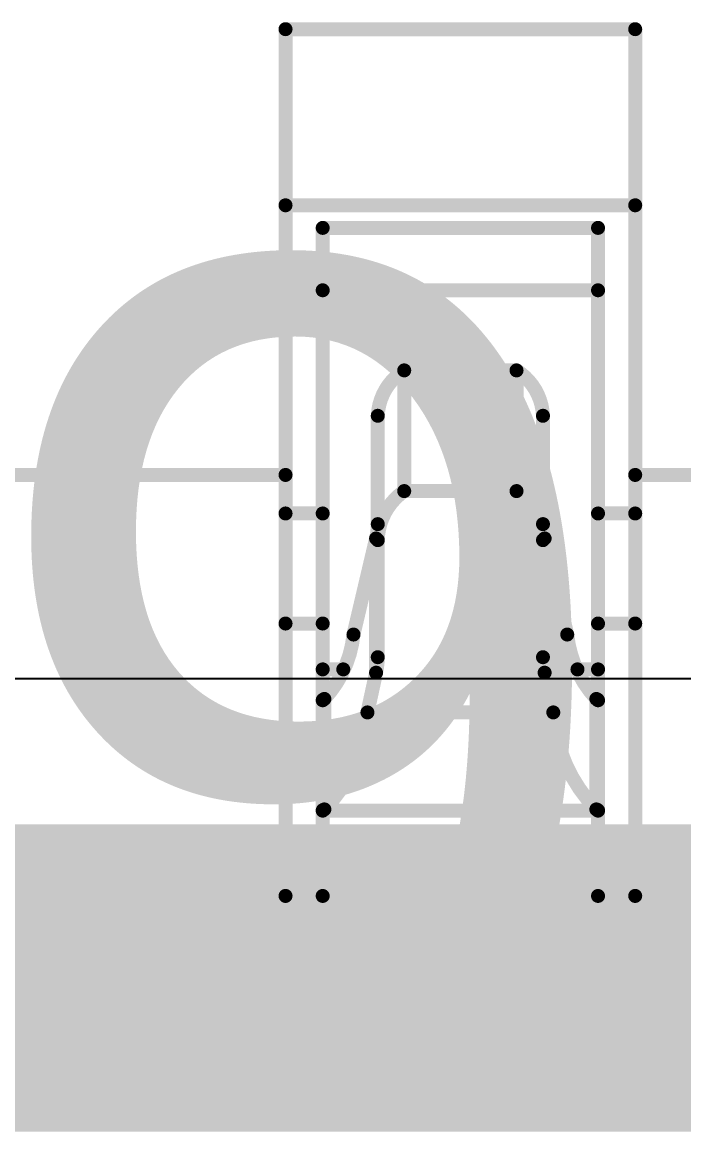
# Model space of a CAD drawing. Header units: inches. Extents: x -11 to 5433, y -4 to 5447.
# Drawn here: x 7.547 to 8.148, y 30.073 to 31.081 of the extents above; entities that cross this region are included whole.
import ezdxf

# ---------------------------------------------------------------- set-up
doc = ezdxf.new("R2010")
doc.units = ezdxf.units.IN
for name, color, linetype in [('Bottom Layer', 5, 'Continuous'), ('Mechanical 4', 56, 'Continuous'), ('Top Layer', 1, 'Continuous'), ('Top Overlay', 2, 'Continuous')]:
    doc.layers.add(name, color=color, linetype=linetype)
doc.styles.add('Arial', font='', dxfattribs={"height": 0.2})
doc.styles.get('Arial').set_extended_font_data('Arial')

# ---------------------------------------------------------------- blocks, each defined once
blk = doc.blocks.new('QTH_030_01_L_D_A_K_TR_157')
at = {"layer": 'Top Overlay', "style": 'Arial'}
blk.add_text('60', height=0.7619999999999999, dxfattribs=at).set_placement((7.21018624, -2.0066))

msp = doc.modelspace()

# ---------------------------------------------------------------- linework, layer by layer
at = {"layer": 'Bottom Layer'}
msp.add_line((9.15180796, 30.48476758), (5.61242464, 30.48476758), dxfattribs=at)
for points in [[(6.0607321, 30.2128428, 0.2794, 0.2794, 0), (7.989765579999999, 30.2128428, 0.2794, 0.2794, 0)], [(7.989765579999999, 30.2128428, 0.2794, 0.2794, 0), (14.47733452, 30.2128428, 0.2794, 0.2794, 0)]]:
    msp.add_lwpolyline(points, format="xyseb", dxfattribs=at)
msp.add_lwpolyline([(7.919915580000001, 30.2128428, 0.1397, 0.1397, 1), (8.059615580000001, 30.2128428, 0.1397, 0.1397, 1)], format="xyseb", close=True, dxfattribs=at)
msp.add_lwpolyline([(7.919915580000001, 30.2128428, 0.1397, 0.1397, 1), (8.059615580000001, 30.2128428, 0.1397, 0.1397, 1)], format="xyseb", close=True, dxfattribs=at)
at = {"layer": 'Mechanical 4'}
for points in [[(7.7861541, 31.07494674, 0.0127, 0.0127, 0), (8.103654099999998, 31.07494674, 0.0127, 0.0127, 0)], [(7.7861541, 30.28744514, 0.0127, 0.0127, 0), (7.7861541, 31.07494674, 0.0127, 0.0127, 0)], [(8.103654099999998, 30.66994628, 0.0127, 0.0127, 0), (8.103654099999998, 31.07494674, 0.0127, 0.0127, 0)], [(7.7861541, 30.91494452, 0.0127, 0.0127, 0), (8.103654099999998, 30.91494452, 0.0127, 0.0127, 0)], [(7.819905619999999, 30.89440862, 0.0127, 0.0127, 0), (8.06990512, 30.89440862, 0.0127, 0.0127, 0)], [(7.819905619999999, 30.28744514, 0.0127, 0.0127, 0), (7.819905619999999, 30.89440862, 0.0127, 0.0127, 0)], [(8.06990512, 30.28744514, 0.0127, 0.0127, 0), (8.06990512, 30.89440862, 0.0127, 0.0127, 0)], [(7.819905619999999, 30.83773868, 0.0127, 0.0127, 0), (8.06990512, 30.83773868, 0.0127, 0.0127, 0)], [(7.869905520000001, 30.72369522, 0.0127, 0.0127, -0.2473774344944057), (7.893913599999999, 30.76494482, 0.0127, 0.0127, 0)], [(7.89391614, 30.76494482, 0.0127, 0.0127, 0), (7.9958946, 30.76494482, 0.0127, 0.0127, 0)], [(7.89391614, 30.65528286, 0.0127, 0.0127, 0), (7.89391614, 30.76494482, 0.0127, 0.0127, 0)], [(7.9958946, 30.65528286, 0.0127, 0.0127, 0), (7.9958946, 30.76494482, 0.0127, 0.0127, 0)], [(7.995897139999999, 30.76494482, 0.0127, 0.0127, -0.2473774344944055), (8.019905219999998, 30.72369522, 0.0127, 0.0127, 0)], [(7.869905520000001, 30.50434844, 0.0127, 0.0127, 0), (7.869905520000001, 30.72369522, 0.0127, 0.0127, 0)], [(8.019905219999998, 30.50434844, 0.0127, 0.0127, 0), (8.019905219999998, 30.72369522, 0.0127, 0.0127, 0)], [(7.4686541, 30.66994628, 0.0127, 0.0127, 0), (7.7861541, 30.66994628, 0.0127, 0.0127, 0)], [(8.103654099999998, 30.66994628, 0.0127, 0.0127, 0), (8.421154099999999, 30.66994628, 0.0127, 0.0127, 0)], [(8.103654099999998, 30.28744514, 0.0127, 0.0127, 0), (8.103654099999998, 30.66994628, 0.0127, 0.0127, 0)], [(7.869905520000001, 30.61071348, 0.0127, 0.0127, -0.2374800627721871), (7.893913599999999, 30.6552854, 0.0127, 0.0127, 0)], [(7.89391614, 30.65528286, 0.0127, 0.0127, 0), (7.9958946, 30.65528286, 0.0127, 0.0127, 0)], [(7.995897139999999, 30.6552854, 0.0127, 0.0127, -0.2374800627721868), (8.019905219999998, 30.61071348, 0.0127, 0.0127, 0)], [(7.7861541, 30.63494508, 0.0127, 0.0127, 0), (7.819905619999999, 30.63494508, 0.0127, 0.0127, 0)], [(8.06990512, 30.63494508, 0.0127, 0.0127, 0), (8.103654099999998, 30.63494508, 0.0127, 0.0127, 0)], [(7.869905520000001, 30.62525752, 0.0127, 0.0127, -0.05786385222271111), (7.8683866, 30.61223494, 0.0127, 0.0127, 0)], [(8.021424139999999, 30.61223494, 0.0127, 0.0127, -0.05786385222358634), (8.019905219999998, 30.62525752, 0.0127, 0.0127, 0)], [(7.8478634, 30.5249453, 0.0127, 0.0127, 0), (7.8683866, 30.61223494, 0.0127, 0.0127, 0)], [(7.8683866, 30.49027684, 0.0127, 0.0127, 0), (7.8683866, 30.61223494, 0.0127, 0.0127, 0)], [(8.021424139999999, 30.61223494, 0.0127, 0.0127, 0), (8.0419448, 30.5249453, 0.0127, 0.0127, 0)], [(8.021424139999999, 30.49027684, 0.0127, 0.0127, 0), (8.021424139999999, 30.61223494, 0.0127, 0.0127, 0)], [(7.7861541, 30.53494528, 0.0127, 0.0127, 0), (7.819905619999999, 30.53494528, 0.0127, 0.0127, 0)], [(8.06990512, 30.53494528, 0.0127, 0.0127, 0), (8.103654099999998, 30.53494528, 0.0127, 0.0127, 0)], [(7.847865939999999, 30.52494784, 0.0127, 0.0127, -0.162590632754761), (7.821424539999999, 30.46645418, 0.0127, 0.0127, 0)], [(8.0683862, 30.46645418, 0.0127, 0.0127, -0.1625906327552086), (8.0419448, 30.52494784, 0.0127, 0.0127, 0)], [(7.869905520000001, 30.50434844, 0.0127, 0.0127, -0.05365793627952005), (7.8683866, 30.49027684, 0.0127, 0.0127, 0)], [(8.021424139999999, 30.49027684, 0.0127, 0.0127, -0.05365793627908281), (8.019905219999998, 30.50434844, 0.0127, 0.0127, 0)], [(7.819905619999999, 30.49328166, 0.0127, 0.0127, 0), (7.838567, 30.49328166, 0.0127, 0.0127, 0)], [(8.051243739999999, 30.49328166, 0.0127, 0.0127, 0), (8.06990512, 30.49328166, 0.0127, 0.0127, 0)], [(7.86053292, 30.45417836, 0.0127, 0.0127, 0), (7.8683866, 30.49027684, 0.0127, 0.0127, 0)], [(8.021424139999999, 30.49027684, 0.0127, 0.0127, 0), (8.029277819999999, 30.45417836, 0.0127, 0.0127, 0)], [(7.819905619999999, 30.46521466, 0.0127, 0.0127, -0.0110217605380216), (7.81994118, 30.46530102, 0.0127, 0.0127, 0)], [(7.81994118, 30.46530102, 0.0127, 0.0127, -0.02840440640309222), (7.8199869, 30.46538992, 0.0127, 0.0127, 0)], [(7.8199869, 30.46538992, 0.0127, 0.0127, -0.03504147032524765), (7.820052939999999, 30.46548644, 0.0127, 0.0127, 0)], [(7.820052939999999, 30.46548644, 0.0127, 0.0127, -0.03231858325849808), (7.820151999999999, 30.46559312, 0.0127, 0.0127, 0)], [(7.820151999999999, 30.46559312, 0.0127, 0.0127, -0.02446223684737356), (7.820289159999999, 30.4657125, 0.0127, 0.0127, 0)], [(7.820291699999999, 30.46570996, 0.0127, 0.0127, -0.01372918962845271), (7.8204695, 30.46584458, 0.0127, 0.0127, 0)], [(7.8204695, 30.46584458, 0.0127, 0.0127, -0.008119992652299186), (7.820680319999999, 30.46598682, 0.0127, 0.0127, 0)], [(7.82067778, 30.46598936, 0.0127, 0.0127, -0.004820635627608511), (7.820914, 30.46613922, 0.0127, 0.0127, 0)], [(7.820914, 30.46613922, 0.0127, 0.0127, 0), (7.821424539999999, 30.46645418, 0.0127, 0.0127, 0)], [(7.821424539999999, 30.36607592, 0.0127, 0.0127, 0), (7.821424539999999, 30.46645418, 0.0127, 0.0127, 0)], [(8.0683862, 30.46645418, 0.0127, 0.0127, 0), (8.0686529, 30.46629416, 0.0127, 0.0127, 0)], [(8.0683862, 30.36607592, 0.0127, 0.0127, 0), (8.0683862, 30.46645418, 0.0127, 0.0127, 0)], [(8.0686529, 30.46629416, 0.0127, 0.0127, 0), (8.06891198, 30.46613414, 0.0127, 0.0127, 0)], [(8.068909439999999, 30.4661316, 0.0127, 0.0127, -0.006054857852146734), (8.069148199999999, 30.46598174, 0.0127, 0.0127, 0)], [(8.06915074, 30.46598428, 0.0127, 0.0127, -0.01073696924166831), (8.06935648, 30.46584204, 0.0127, 0.0127, 0)], [(8.06935648, 30.4658395, 0.0127, 0.0127, -0.01856237097802178), (8.06952158, 30.4657125, 0.0127, 0.0127, 0)], [(8.06952158, 30.46571504, 0.0127, 0.0127, -0.02338621048828613), (8.06964604, 30.4655982, 0.0127, 0.0127, 0)], [(8.06964604, 30.46559565999999, 0.0127, 0.0127, -0.05432145116445786), (8.06980606, 30.465395, 0.0127, 0.0127, 0)], [(8.0698086, 30.46539754, 0.0127, 0.0127, -0.02859688054566498), (8.06990766, 30.46521466, 0.0127, 0.0127, 0)], [(7.86053292, 30.4541809, 0.0127, 0.0127, -0.1798939642534223), (7.821424539999999, 30.36607592, 0.0127, 0.0127, 0)], [(7.86053292, 30.45417836, 0.0127, 0.0127, 0), (8.029277819999999, 30.45417836, 0.0127, 0.0127, 0)], [(8.0683862, 30.36607592, 0.0127, 0.0127, -0.1798939642534224), (8.029277819999999, 30.4541809, 0.0127, 0.0127, 0)], [(7.819905619999999, 30.36514628, 0.0127, 0.0127, -0.01323430968161033), (7.81994118, 30.36521231999999, 0.0127, 0.0127, 0)], [(7.819905619999999, 30.36494562, 0.0127, 0.0127, 0), (8.06990512, 30.36494562, 0.0127, 0.0127, 0)], [(7.81994118, 30.36521231999999, 0.0127, 0.0127, -0.03268862836358623), (7.8199869, 30.36528089999999, 0.0127, 0.0127, 0)], [(7.8199869, 30.36527582, 0.0127, 0.0127, -0.03744583024704112), (7.820052939999999, 30.36534948, 0.0127, 0.0127, 0)], [(7.820052939999999, 30.36534948, 0.0127, 0.0127, -0.03188120463801445), (7.820151999999999, 30.36542822, 0.0127, 0.0127, 0)], [(7.820149459999999, 30.36543076, 0.0127, 0.0127, -0.02261994762455612), (7.820289159999999, 30.3655222, 0.0127, 0.0127, 0)], [(7.820289159999999, 30.36551966, 0.0127, 0.0127, -0.01220889244436523), (7.82046696, 30.36561872, 0.0127, 0.0127, 0)], [(7.82046696, 30.36561872, 0.0127, 0.0127, -0.007070305420522295), (7.82067778, 30.3657254, 0.0127, 0.0127, 0)], [(7.82067778, 30.3657254, 0.0127, 0.0127, 0), (7.820914, 30.3658397, 0.0127, 0.0127, 0)], [(7.820914, 30.3658397, 0.0127, 0.0127, 0), (7.821424539999999, 30.36607592, 0.0127, 0.0127, 0)], [(8.0683862, 30.36607592, 0.0127, 0.0127, 0), (8.0686529, 30.365954, 0.0127, 0.0127, 0)], [(8.0686529, 30.365954, 0.0127, 0.0127, 0), (8.06891198, 30.36583716, 0.0127, 0.0127, 0)], [(8.06891198, 30.36583716, 0.0127, 0.0127, -0.005205334055402047), (8.06915074, 30.3657254, 0.0127, 0.0127, 0)], [(8.069148199999999, 30.36572286, 0.0127, 0.0127, -0.009375622385215021), (8.06935394, 30.36561618, 0.0127, 0.0127, 0)], [(8.06935394, 30.36561618, 0.0127, 0.0127, -0.01668702488584913), (8.06952158, 30.36551966, 0.0127, 0.0127, 0)], [(8.06952158, 30.36551966, 0.0127, 0.0127, -0.02199391702332745), (8.06964604, 30.3654333, 0.0127, 0.0127, 0)], [(8.0696435, 30.3654333, 0.0127, 0.0127, -0.02675089181169871), (8.069737479999999, 30.36535456, 0.0127, 0.0127, 0)], [(8.06974002, 30.36535456, 0.0127, 0.0127, -0.0282876380632283), (8.0698086, 30.36528344, 0.0127, 0.0127, 0)], [(8.0698086, 30.36528344, 0.0127, 0.0127, -0.03260546141066192), (8.06990512, 30.36514628, 0.0127, 0.0127, 0)], [(7.7861541, 30.28744514, 0.0127, 0.0127, 0), (8.103654099999998, 30.28744514, 0.0127, 0.0127, 0)]]:
    msp.add_lwpolyline(points, format="xyseb", dxfattribs=at)
for points in [[(7.782979099999999, 31.07494674, 0.00635, 0.00635, 1), (7.7893291, 31.07494674, 0.00635, 0.00635, 1)], [(7.782979099999999, 31.07494674, 0.00635, 0.00635, 1), (7.7893291, 31.07494674, 0.00635, 0.00635, 1)], [(8.1004791, 31.07494674, 0.00635, 0.00635, 1), (8.1068291, 31.07494674, 0.00635, 0.00635, 1)], [(8.1004791, 31.07494674, 0.00635, 0.00635, 1), (8.1068291, 31.07494674, 0.00635, 0.00635, 1)], [(7.782979099999999, 30.91494452, 0.00635, 0.00635, 1), (7.7893291, 30.91494452, 0.00635, 0.00635, 1)], [(8.1004791, 30.91494452, 0.00635, 0.00635, 1), (8.1068291, 30.91494452, 0.00635, 0.00635, 1)], [(7.81673062, 30.89440862, 0.00635, 0.00635, 1), (7.82308062, 30.89440862, 0.00635, 0.00635, 1)], [(7.81673062, 30.89440862, 0.00635, 0.00635, 1), (7.82308062, 30.89440862, 0.00635, 0.00635, 1)], [(8.066730119999999, 30.89440862, 0.00635, 0.00635, 1), (8.07308012, 30.89440862, 0.00635, 0.00635, 1)], [(8.066730119999999, 30.89440862, 0.00635, 0.00635, 1), (8.07308012, 30.89440862, 0.00635, 0.00635, 1)], [(7.81673062, 30.83773868, 0.00635, 0.00635, 1), (7.82308062, 30.83773868, 0.00635, 0.00635, 1)], [(8.066730119999999, 30.83773868, 0.00635, 0.00635, 1), (8.07308012, 30.83773868, 0.00635, 0.00635, 1)], [(7.8907386, 30.76494482, 0.00635, 0.00635, 1), (7.897088599999999, 30.76494482, 0.00635, 0.00635, 1)], [(7.89074114, 30.76494482, 0.00635, 0.00635, 1), (7.89709114, 30.76494482, 0.00635, 0.00635, 1)], [(7.89074114, 30.76494482, 0.00635, 0.00635, 1), (7.89709114, 30.76494482, 0.00635, 0.00635, 1)], [(7.9927196, 30.76494482, 0.00635, 0.00635, 1), (7.999069599999999, 30.76494482, 0.00635, 0.00635, 1)], [(7.9927196, 30.76494482, 0.00635, 0.00635, 1), (7.999069599999999, 30.76494482, 0.00635, 0.00635, 1)], [(7.99272214, 30.76494482, 0.00635, 0.00635, 1), (7.999072139999999, 30.76494482, 0.00635, 0.00635, 1)], [(7.866730519999999, 30.72369522, 0.00635, 0.00635, 1), (7.87308052, 30.72369522, 0.00635, 0.00635, 1)], [(7.866730519999999, 30.72369522, 0.00635, 0.00635, 1), (7.87308052, 30.72369522, 0.00635, 0.00635, 1)], [(8.01673022, 30.72369522, 0.00635, 0.00635, 1), (8.02308022, 30.72369522, 0.00635, 0.00635, 1)], [(8.01673022, 30.72369522, 0.00635, 0.00635, 1), (8.02308022, 30.72369522, 0.00635, 0.00635, 1)], [(7.782979099999999, 30.66994628, 0.00635, 0.00635, 1), (7.7893291, 30.66994628, 0.00635, 0.00635, 1)], [(8.1004791, 30.66994628, 0.00635, 0.00635, 1), (8.1068291, 30.66994628, 0.00635, 0.00635, 1)], [(8.1004791, 30.66994628, 0.00635, 0.00635, 1), (8.1068291, 30.66994628, 0.00635, 0.00635, 1)], [(8.1004791, 30.66994628, 0.00635, 0.00635, 1), (8.1068291, 30.66994628, 0.00635, 0.00635, 1)], [(7.8907386, 30.6552854, 0.00635, 0.00635, 1), (7.897088599999999, 30.6552854, 0.00635, 0.00635, 1)], [(7.89074114, 30.65528286, 0.00635, 0.00635, 1), (7.89709114, 30.65528286, 0.00635, 0.00635, 1)], [(7.89074114, 30.65528286, 0.00635, 0.00635, 1), (7.89709114, 30.65528286, 0.00635, 0.00635, 1)], [(7.9927196, 30.65528286, 0.00635, 0.00635, 1), (7.999069599999999, 30.65528286, 0.00635, 0.00635, 1)], [(7.9927196, 30.65528286, 0.00635, 0.00635, 1), (7.999069599999999, 30.65528286, 0.00635, 0.00635, 1)], [(7.99272214, 30.6552854, 0.00635, 0.00635, 1), (7.999072139999999, 30.6552854, 0.00635, 0.00635, 1)], [(7.782979099999999, 30.63494508, 0.00635, 0.00635, 1), (7.7893291, 30.63494508, 0.00635, 0.00635, 1)], [(7.81673062, 30.63494508, 0.00635, 0.00635, 1), (7.82308062, 30.63494508, 0.00635, 0.00635, 1)], [(8.066730119999999, 30.63494508, 0.00635, 0.00635, 1), (8.07308012, 30.63494508, 0.00635, 0.00635, 1)], [(8.1004791, 30.63494508, 0.00635, 0.00635, 1), (8.1068291, 30.63494508, 0.00635, 0.00635, 1)], [(7.866730519999999, 30.62525752, 0.00635, 0.00635, 1), (7.87308052, 30.62525752, 0.00635, 0.00635, 1)], [(8.01673022, 30.62525752, 0.00635, 0.00635, 1), (8.02308022, 30.62525752, 0.00635, 0.00635, 1)], [(7.865211599999999, 30.61223494, 0.00635, 0.00635, 1), (7.8715616, 30.61223494, 0.00635, 0.00635, 1)], [(7.865211599999999, 30.61223494, 0.00635, 0.00635, 1), (7.8715616, 30.61223494, 0.00635, 0.00635, 1)], [(7.865211599999999, 30.61223494, 0.00635, 0.00635, 1), (7.8715616, 30.61223494, 0.00635, 0.00635, 1)], [(8.01824914, 30.61223494, 0.00635, 0.00635, 1), (8.02459914, 30.61223494, 0.00635, 0.00635, 1)], [(8.01824914, 30.61223494, 0.00635, 0.00635, 1), (8.02459914, 30.61223494, 0.00635, 0.00635, 1)], [(8.01824914, 30.61223494, 0.00635, 0.00635, 1), (8.02459914, 30.61223494, 0.00635, 0.00635, 1)], [(7.866730519999999, 30.61071348, 0.00635, 0.00635, 1), (7.87308052, 30.61071348, 0.00635, 0.00635, 1)], [(8.01673022, 30.61071348, 0.00635, 0.00635, 1), (8.02308022, 30.61071348, 0.00635, 0.00635, 1)], [(7.782979099999999, 30.53494528, 0.00635, 0.00635, 1), (7.7893291, 30.53494528, 0.00635, 0.00635, 1)], [(7.81673062, 30.53494528, 0.00635, 0.00635, 1), (7.82308062, 30.53494528, 0.00635, 0.00635, 1)], [(8.066730119999999, 30.53494528, 0.00635, 0.00635, 1), (8.07308012, 30.53494528, 0.00635, 0.00635, 1)], [(8.1004791, 30.53494528, 0.00635, 0.00635, 1), (8.1068291, 30.53494528, 0.00635, 0.00635, 1)], [(7.8446884, 30.5249453, 0.00635, 0.00635, 1), (7.851038399999999, 30.5249453, 0.00635, 0.00635, 1)], [(7.84469094, 30.52494784, 0.00635, 0.00635, 1), (7.851040939999999, 30.52494784, 0.00635, 0.00635, 1)], [(8.0387698, 30.52494784, 0.00635, 0.00635, 1), (8.0451198, 30.52494784, 0.00635, 0.00635, 1)], [(8.0387698, 30.5249453, 0.00635, 0.00635, 1), (8.0451198, 30.5249453, 0.00635, 0.00635, 1)], [(7.866730519999999, 30.50434844, 0.00635, 0.00635, 1), (7.87308052, 30.50434844, 0.00635, 0.00635, 1)], [(7.866730519999999, 30.50434844, 0.00635, 0.00635, 1), (7.87308052, 30.50434844, 0.00635, 0.00635, 1)], [(8.01673022, 30.50434844, 0.00635, 0.00635, 1), (8.02308022, 30.50434844, 0.00635, 0.00635, 1)], [(8.01673022, 30.50434844, 0.00635, 0.00635, 1), (8.02308022, 30.50434844, 0.00635, 0.00635, 1)], [(7.81673062, 30.49328166, 0.00635, 0.00635, 1), (7.82308062, 30.49328166, 0.00635, 0.00635, 1)], [(7.835391999999999, 30.49328166, 0.00635, 0.00635, 1), (7.841742, 30.49328166, 0.00635, 0.00635, 1)], [(8.04806874, 30.49328166, 0.00635, 0.00635, 1), (8.054418740000001, 30.49328166, 0.00635, 0.00635, 1)], [(8.066730119999999, 30.49328166, 0.00635, 0.00635, 1), (8.07308012, 30.49328166, 0.00635, 0.00635, 1)], [(7.865211599999999, 30.49027684, 0.00635, 0.00635, 1), (7.8715616, 30.49027684, 0.00635, 0.00635, 1)], [(7.865211599999999, 30.49027684, 0.00635, 0.00635, 1), (7.8715616, 30.49027684, 0.00635, 0.00635, 1)], [(7.865211599999999, 30.49027684, 0.00635, 0.00635, 1), (7.8715616, 30.49027684, 0.00635, 0.00635, 1)], [(8.01824914, 30.49027684, 0.00635, 0.00635, 1), (8.02459914, 30.49027684, 0.00635, 0.00635, 1)], [(8.01824914, 30.49027684, 0.00635, 0.00635, 1), (8.02459914, 30.49027684, 0.00635, 0.00635, 1)], [(8.01824914, 30.49027684, 0.00635, 0.00635, 1), (8.02459914, 30.49027684, 0.00635, 0.00635, 1)], [(7.81673062, 30.46521466, 0.00635, 0.00635, 1), (7.82308062, 30.46521466, 0.00635, 0.00635, 1)], [(7.816766179999999, 30.46530102, 0.00635, 0.00635, 1), (7.82311618, 30.46530102, 0.00635, 0.00635, 1)], [(7.816766179999999, 30.46530102, 0.00635, 0.00635, 1), (7.82311618, 30.46530102, 0.00635, 0.00635, 1)], [(7.816811899999999, 30.46538992, 0.00635, 0.00635, 1), (7.8231619, 30.46538992, 0.00635, 0.00635, 1)], [(7.816811899999999, 30.46538992, 0.00635, 0.00635, 1), (7.8231619, 30.46538992, 0.00635, 0.00635, 1)], [(7.816877939999999, 30.46548644, 0.00635, 0.00635, 1), (7.823227940000001, 30.46548644, 0.00635, 0.00635, 1)], [(7.816877939999999, 30.46548644, 0.00635, 0.00635, 1), (7.823227940000001, 30.46548644, 0.00635, 0.00635, 1)], [(7.816977, 30.46559312, 0.00635, 0.00635, 1), (7.823326999999999, 30.46559312, 0.00635, 0.00635, 1)], [(7.816977, 30.46559312, 0.00635, 0.00635, 1), (7.823326999999999, 30.46559312, 0.00635, 0.00635, 1)], [(7.817114159999999, 30.4657125, 0.00635, 0.00635, 1), (7.82346416, 30.4657125, 0.00635, 0.00635, 1)], [(7.8171167, 30.46570996, 0.00635, 0.00635, 1), (7.8234667, 30.46570996, 0.00635, 0.00635, 1)], [(7.8172945, 30.46584458, 0.00635, 0.00635, 1), (7.823644499999999, 30.46584458, 0.00635, 0.00635, 1)], [(7.8172945, 30.46584458, 0.00635, 0.00635, 1), (7.823644499999999, 30.46584458, 0.00635, 0.00635, 1)], [(7.817502779999999, 30.46598936, 0.00635, 0.00635, 1), (7.82385278, 30.46598936, 0.00635, 0.00635, 1)], [(7.81750532, 30.46598682, 0.00635, 0.00635, 1), (7.82385532, 30.46598682, 0.00635, 0.00635, 1)], [(7.817738999999999, 30.46613922, 0.00635, 0.00635, 1), (7.824089, 30.46613922, 0.00635, 0.00635, 1)], [(7.817738999999999, 30.46613922, 0.00635, 0.00635, 1), (7.824089, 30.46613922, 0.00635, 0.00635, 1)], [(7.818249539999999, 30.46645418, 0.00635, 0.00635, 1), (7.82459954, 30.46645418, 0.00635, 0.00635, 1)], [(7.818249539999999, 30.46645418, 0.00635, 0.00635, 1), (7.82459954, 30.46645418, 0.00635, 0.00635, 1)], [(7.818249539999999, 30.46645418, 0.00635, 0.00635, 1), (7.82459954, 30.46645418, 0.00635, 0.00635, 1)], [(8.065211199999998, 30.46645418, 0.00635, 0.00635, 1), (8.0715612, 30.46645418, 0.00635, 0.00635, 1)], [(8.065211199999998, 30.46645418, 0.00635, 0.00635, 1), (8.0715612, 30.46645418, 0.00635, 0.00635, 1)], [(8.065211199999998, 30.46645418, 0.00635, 0.00635, 1), (8.0715612, 30.46645418, 0.00635, 0.00635, 1)], [(8.0654779, 30.46629416, 0.00635, 0.00635, 1), (8.071827899999999, 30.46629416, 0.00635, 0.00635, 1)], [(8.0654779, 30.46629416, 0.00635, 0.00635, 1), (8.071827899999999, 30.46629416, 0.00635, 0.00635, 1)], [(8.06573444, 30.4661316, 0.00635, 0.00635, 1), (8.07208444, 30.4661316, 0.00635, 0.00635, 1)], [(8.06573698, 30.46613414, 0.00635, 0.00635, 1), (8.07208698, 30.46613414, 0.00635, 0.00635, 1)], [(8.0659732, 30.46598174, 0.00635, 0.00635, 1), (8.0723232, 30.46598174, 0.00635, 0.00635, 1)], [(8.065975739999999, 30.46598428, 0.00635, 0.00635, 1), (8.072325739999998, 30.46598428, 0.00635, 0.00635, 1)], [(8.066181480000001, 30.46584204, 0.00635, 0.00635, 1), (8.072531479999999, 30.46584204, 0.00635, 0.00635, 1)], [(8.066181480000001, 30.4658395, 0.00635, 0.00635, 1), (8.072531479999999, 30.4658395, 0.00635, 0.00635, 1)], [(8.06634658, 30.46571504, 0.00635, 0.00635, 1), (8.07269658, 30.46571504, 0.00635, 0.00635, 1)], [(8.06634658, 30.4657125, 0.00635, 0.00635, 1), (8.07269658, 30.4657125, 0.00635, 0.00635, 1)], [(8.06647104, 30.4655982, 0.00635, 0.00635, 1), (8.07282104, 30.4655982, 0.00635, 0.00635, 1)], [(8.06647104, 30.46559565999999, 0.00635, 0.00635, 1), (8.07282104, 30.46559565999999, 0.00635, 0.00635, 1)], [(8.066631059999999, 30.465395, 0.00635, 0.00635, 1), (8.07298106, 30.465395, 0.00635, 0.00635, 1)], [(8.0666336, 30.46539754, 0.00635, 0.00635, 1), (8.072983599999999, 30.46539754, 0.00635, 0.00635, 1)], [(8.06673266, 30.46521466, 0.00635, 0.00635, 1), (8.073082659999999, 30.46521466, 0.00635, 0.00635, 1)], [(7.857357919999999, 30.4541809, 0.00635, 0.00635, 1), (7.86370792, 30.4541809, 0.00635, 0.00635, 1)], [(7.857357919999999, 30.45417836, 0.00635, 0.00635, 1), (7.86370792, 30.45417836, 0.00635, 0.00635, 1)], [(7.857357919999999, 30.45417836, 0.00635, 0.00635, 1), (7.86370792, 30.45417836, 0.00635, 0.00635, 1)], [(8.02610282, 30.4541809, 0.00635, 0.00635, 1), (8.03245282, 30.4541809, 0.00635, 0.00635, 1)], [(8.02610282, 30.45417836, 0.00635, 0.00635, 1), (8.03245282, 30.45417836, 0.00635, 0.00635, 1)], [(8.02610282, 30.45417836, 0.00635, 0.00635, 1), (8.03245282, 30.45417836, 0.00635, 0.00635, 1)], [(7.81673062, 30.36514628, 0.00635, 0.00635, 1), (7.82308062, 30.36514628, 0.00635, 0.00635, 1)], [(7.81673062, 30.36494562, 0.00635, 0.00635, 1), (7.82308062, 30.36494562, 0.00635, 0.00635, 1)], [(7.816766179999999, 30.36521231999999, 0.00635, 0.00635, 1), (7.82311618, 30.36521231999999, 0.00635, 0.00635, 1)], [(7.816766179999999, 30.36521231999999, 0.00635, 0.00635, 1), (7.82311618, 30.36521231999999, 0.00635, 0.00635, 1)], [(7.816811899999999, 30.36528089999999, 0.00635, 0.00635, 1), (7.8231619, 30.36528089999999, 0.00635, 0.00635, 1)], [(7.816811899999999, 30.36527582, 0.00635, 0.00635, 1), (7.8231619, 30.36527582, 0.00635, 0.00635, 1)], [(7.816877939999999, 30.36534948, 0.00635, 0.00635, 1), (7.823227940000001, 30.36534948, 0.00635, 0.00635, 1)], [(7.816877939999999, 30.36534948, 0.00635, 0.00635, 1), (7.823227940000001, 30.36534948, 0.00635, 0.00635, 1)], [(7.816974459999999, 30.36543076, 0.00635, 0.00635, 1), (7.82332446, 30.36543076, 0.00635, 0.00635, 1)], [(7.816977, 30.36542822, 0.00635, 0.00635, 1), (7.823326999999999, 30.36542822, 0.00635, 0.00635, 1)], [(7.817114159999999, 30.3655222, 0.00635, 0.00635, 1), (7.82346416, 30.3655222, 0.00635, 0.00635, 1)], [(7.817114159999999, 30.36551966, 0.00635, 0.00635, 1), (7.82346416, 30.36551966, 0.00635, 0.00635, 1)], [(7.81729196, 30.36561872, 0.00635, 0.00635, 1), (7.82364196, 30.36561872, 0.00635, 0.00635, 1)], [(7.81729196, 30.36561872, 0.00635, 0.00635, 1), (7.82364196, 30.36561872, 0.00635, 0.00635, 1)], [(7.817502779999999, 30.3657254, 0.00635, 0.00635, 1), (7.82385278, 30.3657254, 0.00635, 0.00635, 1)], [(7.817502779999999, 30.3657254, 0.00635, 0.00635, 1), (7.82385278, 30.3657254, 0.00635, 0.00635, 1)], [(7.817738999999999, 30.3658397, 0.00635, 0.00635, 1), (7.824089, 30.3658397, 0.00635, 0.00635, 1)], [(7.817738999999999, 30.3658397, 0.00635, 0.00635, 1), (7.824089, 30.3658397, 0.00635, 0.00635, 1)], [(7.818249539999999, 30.36607592, 0.00635, 0.00635, 1), (7.82459954, 30.36607592, 0.00635, 0.00635, 1)], [(7.818249539999999, 30.36607592, 0.00635, 0.00635, 1), (7.82459954, 30.36607592, 0.00635, 0.00635, 1)], [(7.818249539999999, 30.36607592, 0.00635, 0.00635, 1), (7.82459954, 30.36607592, 0.00635, 0.00635, 1)], [(8.065211199999998, 30.36607592, 0.00635, 0.00635, 1), (8.0715612, 30.36607592, 0.00635, 0.00635, 1)], [(8.065211199999998, 30.36607592, 0.00635, 0.00635, 1), (8.0715612, 30.36607592, 0.00635, 0.00635, 1)], [(8.065211199999998, 30.36607592, 0.00635, 0.00635, 1), (8.0715612, 30.36607592, 0.00635, 0.00635, 1)], [(8.0654779, 30.365954, 0.00635, 0.00635, 1), (8.071827899999999, 30.365954, 0.00635, 0.00635, 1)], [(8.0654779, 30.365954, 0.00635, 0.00635, 1), (8.071827899999999, 30.365954, 0.00635, 0.00635, 1)], [(8.06573698, 30.36583716, 0.00635, 0.00635, 1), (8.07208698, 30.36583716, 0.00635, 0.00635, 1)], [(8.06573698, 30.36583716, 0.00635, 0.00635, 1), (8.07208698, 30.36583716, 0.00635, 0.00635, 1)], [(8.0659732, 30.36572286, 0.00635, 0.00635, 1), (8.0723232, 30.36572286, 0.00635, 0.00635, 1)], [(8.065975739999999, 30.3657254, 0.00635, 0.00635, 1), (8.072325739999998, 30.3657254, 0.00635, 0.00635, 1)], [(8.06617894, 30.36561618, 0.00635, 0.00635, 1), (8.07252894, 30.36561618, 0.00635, 0.00635, 1)], [(8.06617894, 30.36561618, 0.00635, 0.00635, 1), (8.07252894, 30.36561618, 0.00635, 0.00635, 1)], [(8.06634658, 30.36551966, 0.00635, 0.00635, 1), (8.07269658, 30.36551966, 0.00635, 0.00635, 1)], [(8.06634658, 30.36551966, 0.00635, 0.00635, 1), (8.07269658, 30.36551966, 0.00635, 0.00635, 1)], [(8.0664685, 30.3654333, 0.00635, 0.00635, 1), (8.072818499999999, 30.3654333, 0.00635, 0.00635, 1)], [(8.06647104, 30.3654333, 0.00635, 0.00635, 1), (8.07282104, 30.3654333, 0.00635, 0.00635, 1)], [(8.06656248, 30.36535456, 0.00635, 0.00635, 1), (8.07291248, 30.36535456, 0.00635, 0.00635, 1)], [(8.06656502, 30.36535456, 0.00635, 0.00635, 1), (8.07291502, 30.36535456, 0.00635, 0.00635, 1)], [(8.0666336, 30.36528344, 0.00635, 0.00635, 1), (8.072983599999999, 30.36528344, 0.00635, 0.00635, 1)], [(8.0666336, 30.36528344, 0.00635, 0.00635, 1), (8.072983599999999, 30.36528344, 0.00635, 0.00635, 1)], [(8.066730119999999, 30.36514628, 0.00635, 0.00635, 1), (8.07308012, 30.36514628, 0.00635, 0.00635, 1)], [(8.066730119999999, 30.36494562, 0.00635, 0.00635, 1), (8.07308012, 30.36494562, 0.00635, 0.00635, 1)], [(7.782979099999999, 30.28744514, 0.00635, 0.00635, 1), (7.7893291, 30.28744514, 0.00635, 0.00635, 1)], [(7.782979099999999, 30.28744514, 0.00635, 0.00635, 1), (7.7893291, 30.28744514, 0.00635, 0.00635, 1)], [(7.81673062, 30.28744514, 0.00635, 0.00635, 1), (7.82308062, 30.28744514, 0.00635, 0.00635, 1)], [(8.066730119999999, 30.28744514, 0.00635, 0.00635, 1), (8.07308012, 30.28744514, 0.00635, 0.00635, 1)], [(8.1004791, 30.28744514, 0.00635, 0.00635, 1), (8.1068291, 30.28744514, 0.00635, 0.00635, 1)], [(8.1004791, 30.28744514, 0.00635, 0.00635, 1), (8.1068291, 30.28744514, 0.00635, 0.00635, 1)]]:
    msp.add_lwpolyline(points, format="xyseb", close=True, dxfattribs=at)
at = {"layer": 'Top Layer'}
msp.add_line((9.15180796, 30.48476758), (5.61242464, 30.48476758), dxfattribs=at)
msp.add_lwpolyline([(5.34190194, 30.2128428, 0.2794, 0.2794, 0), (13.88064534, 30.2128428, 0.2794, 0.2794, 0)], format="xyseb", dxfattribs=at)

# ---------------------------------------------------------------- block references
at = {"rotation": 180}
msp.add_blockref('QTH_030_01_L_D_A_K_TR_157', (15.3105993, 28.85674696), dxfattribs=at)

doc.saveas('drawing.dxf')
